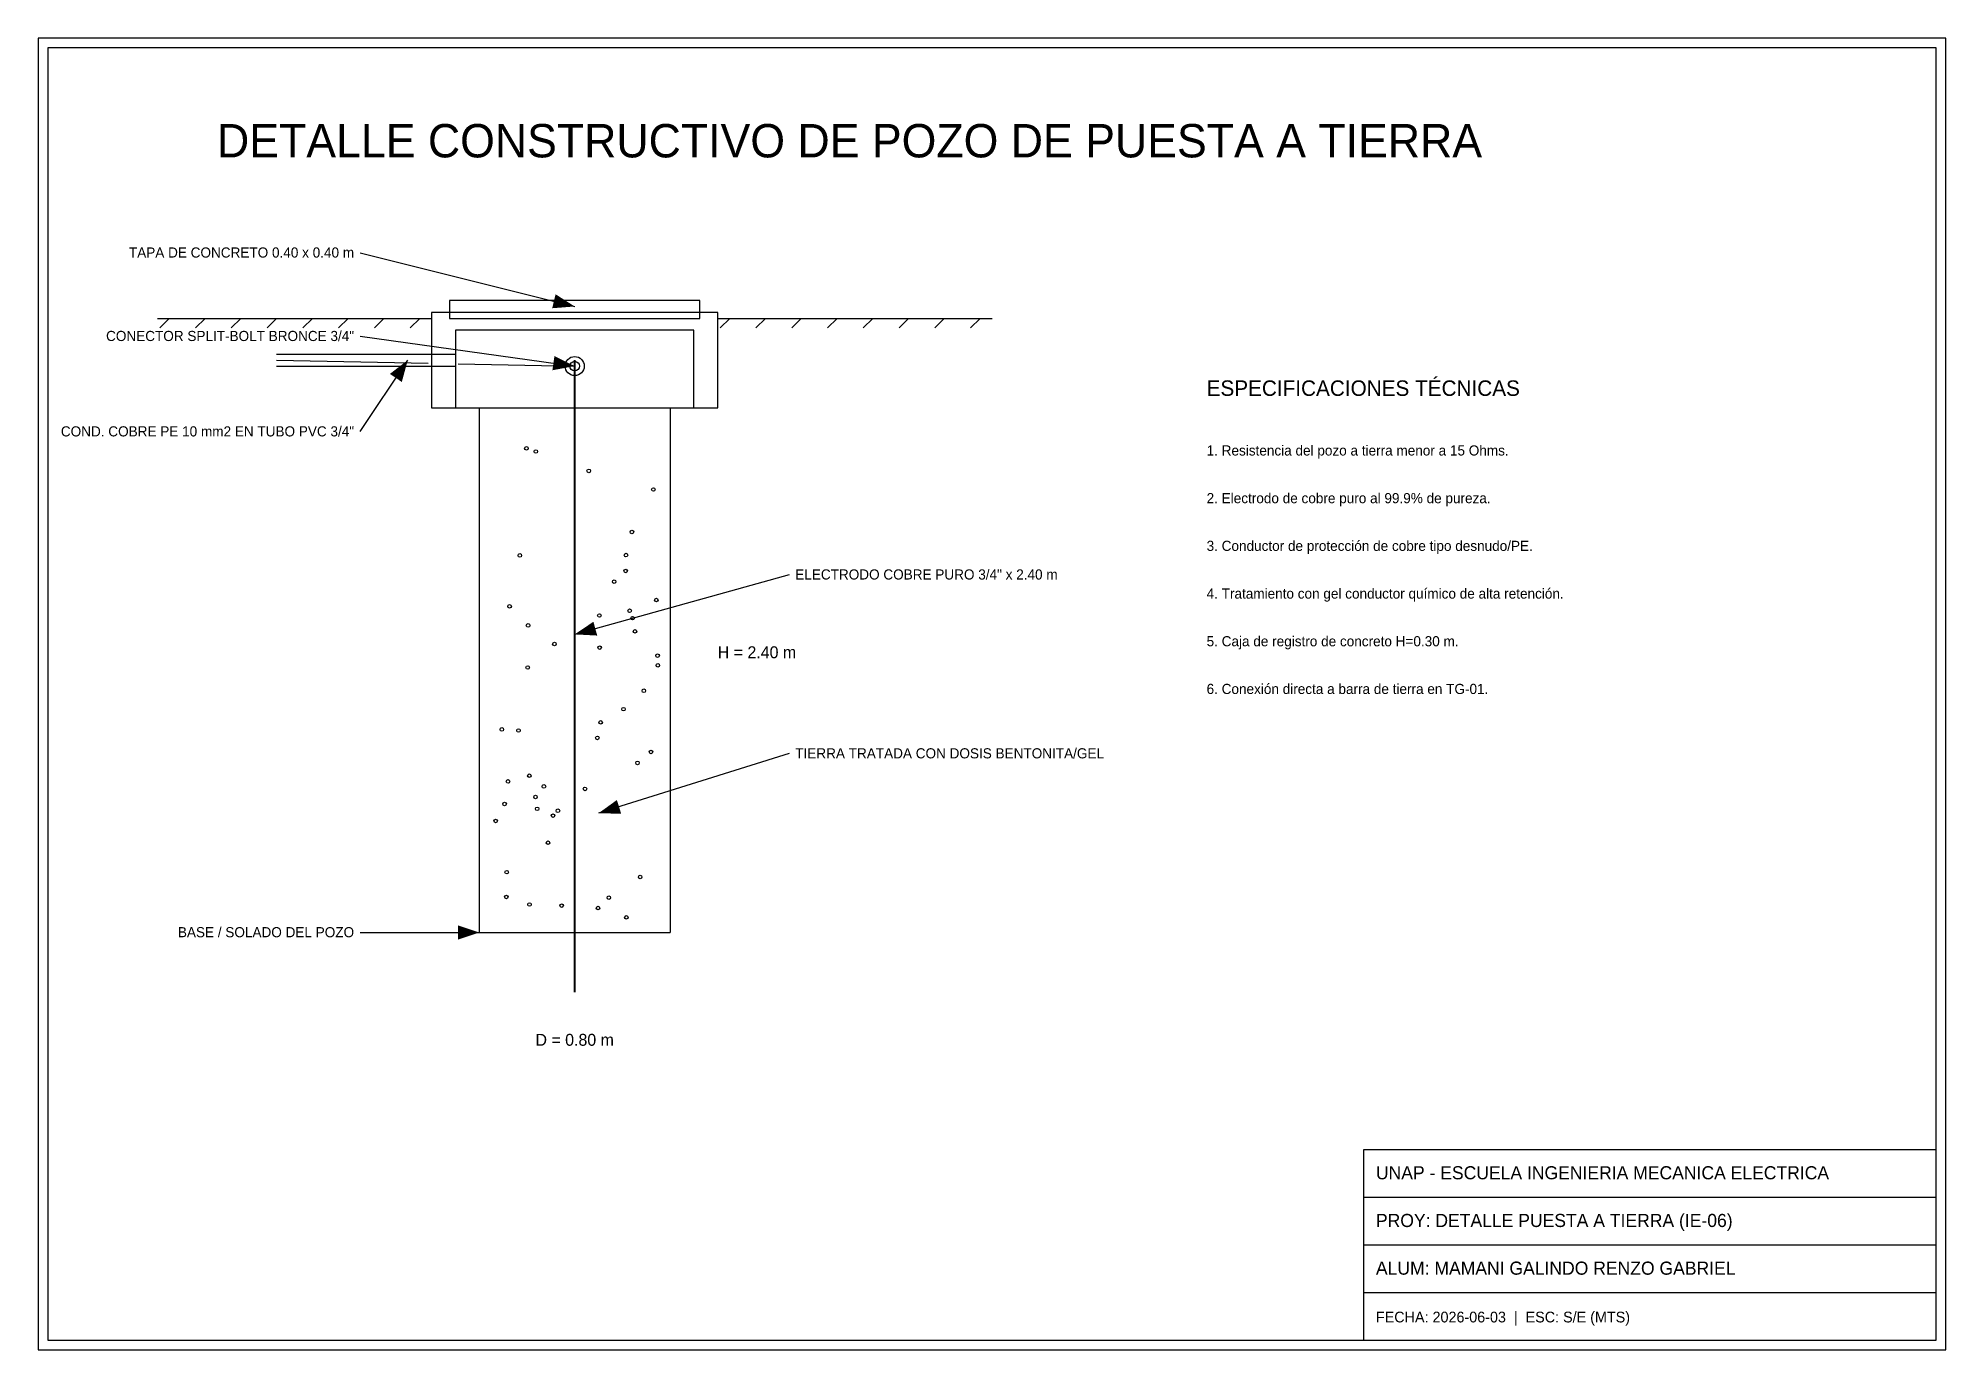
# Model space of a CAD drawing. Header units: metres. Extents: x -1.5 to 14.5, y -1.5 to 9.5.
import ezdxf
from ezdxf.enums import TextEntityAlignment as Align

# ---------------------------------------------------------------- set-up
doc = ezdxf.new("R2010")
doc.units = ezdxf.units.M
doc.linetypes.add('DASHED', pattern=[1.524, 1.27, -0.254])
for name, color, linetype in [('MARCO', 7, 'Continuous'), ('POZO', 7, 'Continuous'), ('TEXTOS', 7, 'Continuous')]:
    doc.layers.add(name, color=color, linetype=linetype)

msp = doc.modelspace()

# ---------------------------------------------------------------- linework, layer by layer
at = {"layer": 'MARCO', "color": 7}
for p, q in [((14.5, 9.5), (-1.5, 9.5)), ((-1.5, 9.5), (-1.5, -1.5)), ((14.5, -1.5), (14.5, 9.5)), ((14.42, 9.42), (-1.42, 9.42)), ((-1.42, 9.42), (-1.42, -1.42)), ((14.42, -1.42), (14.42, 9.42)), ((9.62, -1.42), (9.62, 0.18)), ((9.62, 0.18), (14.42, 0.18)), ((9.62, -0.22), (14.42, -0.22)), ((9.62, -0.62), (14.42, -0.62)), ((9.62, -1.02), (14.42, -1.02)), ((-1.42, -1.42), (14.42, -1.42)), ((-1.5, -1.5), (14.5, -1.5))]:
    msp.add_line(p, q, dxfattribs=at)
at = {"layer": 'POZO', "color": 8}
for p, q in [((-0.5, 7.15), (1.8, 7.15)), ((-0.4, 7.15), (-0.48, 7.07)), ((-0.1, 7.15), (-0.18, 7.07)), ((0.2, 7.15), (0.12, 7.07)), ((0.5, 7.15), (0.42, 7.07)), ((0.8, 7.15), (0.72, 7.07)), ((1.1, 7.15), (1.02, 7.07)), ((1.4, 7.15), (1.32, 7.07)), ((1.7, 7.15), (1.62, 7.07)), ((4.2, 7.15), (6.5, 7.15)), ((4.3, 7.15), (4.22, 7.07)), ((4.6, 7.15), (4.52, 7.07)), ((4.9, 7.15), (4.82, 7.07)), ((5.2, 7.15), (5.12, 7.07)), ((5.5, 7.15), (5.42, 7.07)), ((5.8, 7.15), (5.72, 7.07)), ((6.1, 7.15), (6.02, 7.07)), ((6.4, 7.15), (6.32, 7.07)), ((2.2, 6.4), (2.2, 2)), ((3.8, 6.4), (3.8, 2)), ((2.2, 2), (3.8, 2))]:
    msp.add_line(p, q, dxfattribs=at)
at = {"layer": 'POZO', "color": 7}
for p, q in [((0.5, 6.85), (2, 6.85)), ((0.5, 6.75), (2, 6.75))]:
    msp.add_line(p, q, dxfattribs=at)
at = {"layer": 'POZO', "color": 1, "linetype": 'DASHED'}
msp.add_line((0.5, 6.8), (3, 6.75), dxfattribs=at)
at = {"layer": 'POZO', "color": 1, "lineweight": 40}
msp.add_line((3, 1.5), (3, 6.8), dxfattribs=at)
at = {"layer": 'POZO', "color": 7}
for points in [[(1.8, 6.4), (4.2, 6.4), (4.2, 7.2), (1.8, 7.2)], [(1.95, 7.15), (4.05, 7.15), (4.05, 7.3), (1.95, 7.3)], [(2, 6.4), (4, 6.4), (4, 7.05), (2, 7.05)]]:
    msp.add_lwpolyline(points, close=True, dxfattribs=at)
at = {"layer": 'POZO', "color": 1}
for radius in [0.08, 0.04]:
    msp.add_circle((3, 6.75), radius, dxfattribs=at)
at = {"layer": 'POZO', "color": 8}
for centre in [(2.595, 6.06), (2.674, 6.034), (3.118, 5.871), (3.66, 5.715), (3.48, 5.359), (2.54, 5.162), (3.43, 5.165), (3.428, 5.032), (3.331, 4.942), (3.685, 4.788), (2.454, 4.735), (3.207, 4.658), (3.461, 4.698), (3.486, 4.636), (2.609, 4.575), (3.506, 4.525), (2.83, 4.419), (3.21, 4.389), (3.695, 4.322), (2.606, 4.222), (3.697, 4.24), (3.58, 4.027), (3.409, 3.873), (2.389, 3.703), (2.529, 3.694), (3.218, 3.762), (3.19, 3.632), (3.64, 3.514), (3.527, 3.422), (2.441, 3.267), (2.619, 3.315), (2.742, 3.225), (3.086, 3.204), (2.412, 3.078), (2.671, 3.136), (2.685, 3.037), (2.337, 2.935), (2.818, 2.98), (2.859, 3.021), (2.776, 2.753), (2.43, 2.506), (3.549, 2.465), (2.427, 2.298), (2.621, 2.235), (2.891, 2.225), (3.286, 2.292), (3.195, 2.205), (3.433, 2.127)]:
    msp.add_circle(centre, 0.015, dxfattribs=at)
at = {"layer": 'TEXTOS', "color": 7}
for p, q in [((1.2, 7.7), (3, 7.25)), ((1.2, 7), (3, 6.75)), ((1.2, 6.2), (1.6, 6.8)), ((4.8, 5), (3, 4.5)), ((4.8, 3.5), (3.2, 3)), ((1.2, 2), (2.2, 2))]:
    msp.add_line(p, q, dxfattribs=at)
for points in [[(3, 7.25), (2.84, 7.352), (2.811, 7.235)], [(1.6, 6.8), (1.45, 6.684), (1.55, 6.617)], [(3, 6.75), (2.83, 6.834), (2.813, 6.715)], [(3, 4.5), (3.189, 4.49), (3.157, 4.606)], [(3.2, 3), (3.39, 2.996), (3.354, 3.111)], [(2.2, 2), (2.02, 2.06), (2.02, 1.94)]]:
    msp.add_solid(points, dxfattribs=at)

# ---------------------------------------------------------------- texts
for s, height, p in [('DETALLE CONSTRUCTIVO DE POZO DE PUESTA A TIERRA', 0.28, (0, 8.5)), ('ESPECIFICACIONES TÉCNICAS', 0.13, (8.3, 6.5)), ('1. Resistencia del pozo a tierra menor a 15 Ohms.', 0.085, (8.3, 6)), ('2. Electrodo de cobre puro al 99.9% de pureza.', 0.085, (8.3, 5.6)), ('3. Conductor de protección de cobre tipo desnudo/PE.', 0.085, (8.3, 5.2)), ('ELECTRODO COBRE PURO 3/4" x 2.40 m', 0.085, (4.85, 4.96)), ('4. Tratamiento con gel conductor químico de alta retención.', 0.085, (8.3, 4.8)), ('5. Caja de registro de concreto H=0.30 m.', 0.085, (8.3, 4.4)), ('H = 2.40 m', 0.1, (4.2, 4.3)), ('6. Conexión directa a barra de tierra en TG-01.', 0.085, (8.3, 4)), ('TIERRA TRATADA CON DOSIS BENTONITA/GEL', 0.085, (4.85, 3.46)), ('UNAP - ESCUELA INGENIERIA MECANICA ELECTRICA', 0.11, (9.72, -0.07)), ('PROY: DETALLE PUESTA A TIERRA (IE-06)', 0.11, (9.72, -0.47)), ('ALUM: MAMANI GALINDO RENZO GABRIEL', 0.11, (9.72, -0.87)), ('FECHA: 2026-06-03  |  ESC: S/E (MTS)', 0.09, (9.72, -1.27))]:
    msp.add_text(s, height=height, dxfattribs=at).set_placement(p)
for s, p in [('TAPA DE CONCRETO 0.40 x 0.40 m', (1.15, 7.66)), ('CONECTOR SPLIT-BOLT BRONCE 3/4"', (1.15, 6.96)), ('COND. COBRE PE 10 mm2 EN TUBO PVC 3/4"', (1.15, 6.16)), ('BASE / SOLADO DEL POZO', (1.15, 1.96))]:
    msp.add_text(s, height=0.085, dxfattribs=at).set_placement(p, align=Align.RIGHT)
msp.add_text('D = 0.80 m', height=0.1, dxfattribs=at).set_placement((3, 1.1), align=Align.MIDDLE_CENTER)

doc.saveas('drawing.dxf')
